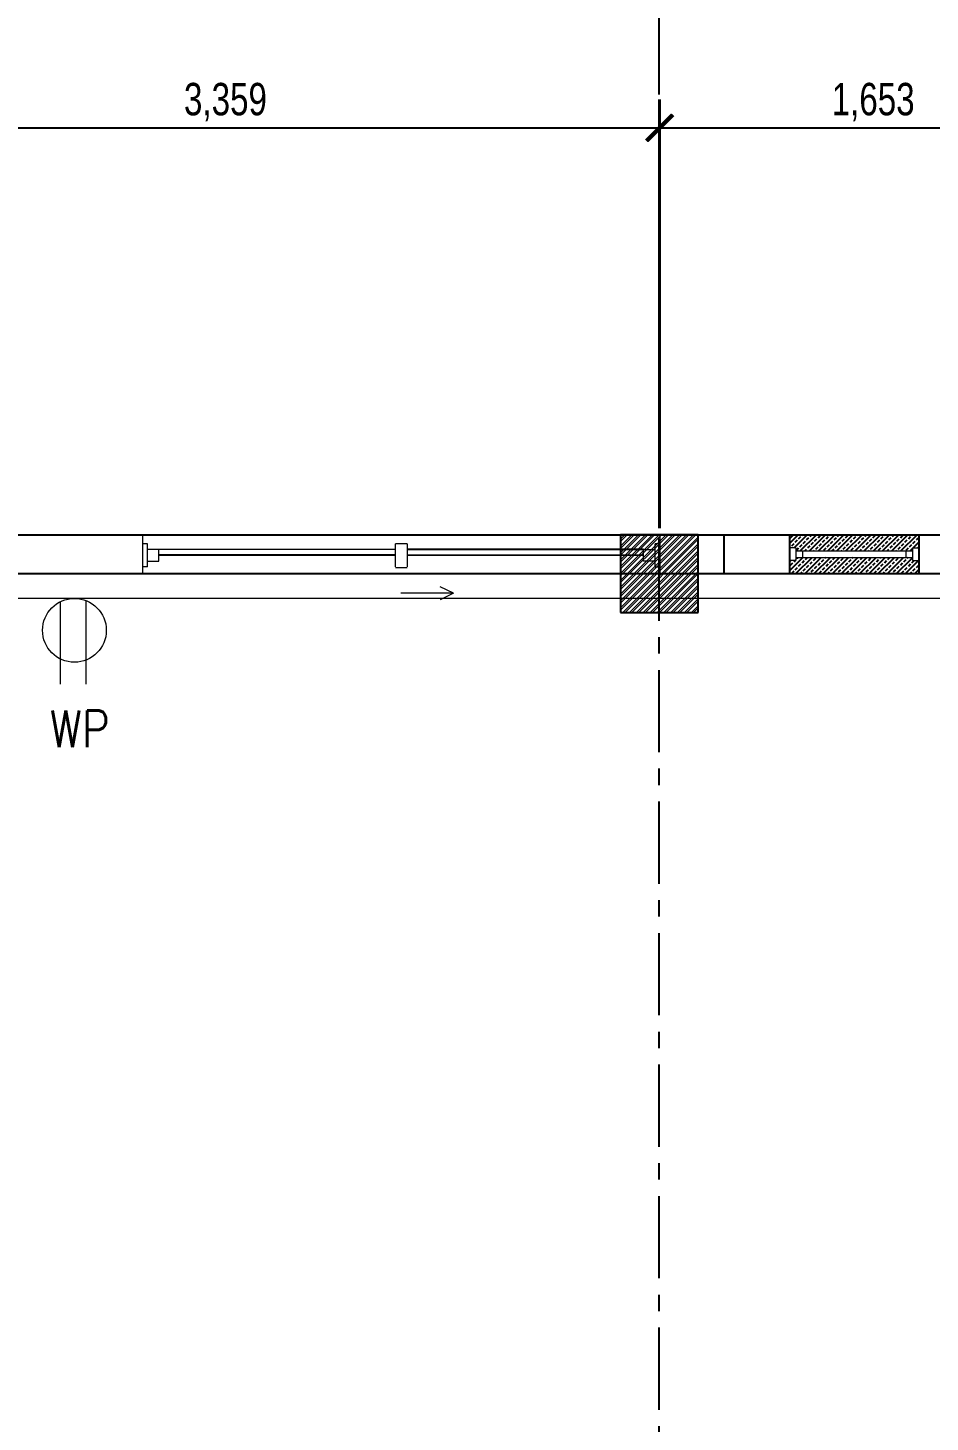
# Model space of a CAD drawing. Header units: millimetres. Extents: x -248340 to 456025, y 261499 to 1049645.
# Drawn here: x 181765 to 185253, y 391825 to 397210 of the extents above; entities that cross this region are included whole.
import ezdxf
from ezdxf.enums import TextEntityAlignment as Align

# ---------------------------------------------------------------- set-up
doc = ezdxf.new("R2010")
doc.units = ezdxf.units.MM
doc.header["$LTSCALE"] = 8
doc.header["$MEASUREMENT"] = 0
for name, pattern in [('CENTER', [50.8, 31.75, -6.35, 6.35, -6.35]), ('CONTINOUS', [0]), ('DASHED2', [0.375, 0.25, -0.125])]:
    doc.linetypes.add(name, pattern=pattern)
doc.layers.get('0').update_dxf_attribs({"linetype": 'CONTINUOUS'})
for name, color, linetype, lineweight in [('A-ANNO-DIMS', 211, 'CONTINUOUS', 9), ('A-GLAZ', 151, 'CONTINUOUS', 18), ('DIM', 2, 'CONTINUOUS', 25)]:
    doc.layers.add(name, color=color, linetype=linetype, lineweight=lineweight)
doc.layers.add('ar_grid', color=10, linetype='CENTER')
doc.layers.add('ar_wall', color=7, linetype='CONTINOUS')
doc.styles.add('EN-SCL-DIM', font='swisscl.ttf')
doc.styles.add('ROMANS', font='ROMANS', dxfattribs={"width": 0.8, "bigfont": 'BIGFONT'})

# ---------------------------------------------------------------- blocks, each defined once
blk = doc.blocks.new('_ArchTick')
at = {"color": 0, "linetype": 'ByBlock', "const_width": 0.15}
blk.add_lwpolyline([(-0.5, -0.5), (0.5, 0.5)], dxfattribs=at)
blk = doc.blocks.new('SSS')
at = {"layer": 'A-ANNO-DIMS', "ltscale": 1.25, "true_color": 0x939598}
h = blk.add_hatch(dxfattribs=at)
h.set_pattern_fill('ANSI32', color=252, scale=50)
h.set_pattern_definition([(45, (91192.063, 246713.806), (-13.2582521, 13.2582521), []), (45, (91200.902, 246713.806), (-13.2582521, 13.2582521), [])])
h.paths.add_polyline_path([(141712.2, -103570.6), (142012.2, -103570.6), (142012.2, -103270.6), (141712.2, -103270.6)])
at = {"color": 252, "ltscale": 1.25, "true_color": 0x939598}
for p, q in [((133324.4, -103270.6), (146515.4, -103270.6)), ((138359, -103270.6), (144915.4, -103270.6)), ((142012.2, -103270.6), (141712.2, -103270.6)), ((141712.2, -103270.6), (141712.2, -103570.6)), ((142012.2, -103570.6), (142012.2, -103270.6)), ((142112.2, -103270.6), (142112.2, -103420.6)), ((138509, -103420.6), (144765.4, -103420.6)), ((141712.2, -103570.6), (142012.2, -103570.6))]:
    blk.add_line(p, q, dxfattribs=at)
at = {"color": 252, "linetype": 'Continuous', "ltscale": 1.25, "true_color": 0x939598}
for p, q in [((142365.4, -103304), (142398.8, -103270.6)), ((142369.8, -103282), (142378.6, -103273.1)), ((142384.1, -103320.6), (142434.1, -103270.6)), ((142400.7, -103286.4), (142409.6, -103277.5)), ((142407, -103333.1), (142469.5, -103270.6)), ((142414, -103273.1), (142416.5, -103270.6)), ((142431.7, -103290.8), (142440.5, -103282)), ((142442.4, -103333.1), (142504.9, -103270.6)), ((142444.9, -103277.5), (142451.8, -103270.6)), ((142462.6, -103295.2), (142471.4, -103286.4)), ((142475.9, -103282), (142484.7, -103273.1)), ((142477.7, -103333.1), (142540.2, -103270.6)), ((142506.8, -103286.4), (142515.6, -103277.5)), ((142513.1, -103333.1), (142575.6, -103270.6)), ((142520.1, -103273.1), (142522.5, -103270.6)), ((142537.7, -103290.8), (142546.6, -103282)), ((142548.4, -103333.1), (142610.9, -103270.6)), ((142551, -103277.5), (142557.9, -103270.6)), ((142568.7, -103295.2), (142577.5, -103286.4)), ((142581.9, -103282), (142590.8, -103273.1)), ((142583.8, -103333.1), (142646.3, -103270.6)), ((142612.9, -103286.4), (142621.7, -103277.5)), ((142619.1, -103333.1), (142681.6, -103270.6)), ((142626.1, -103273.1), (142628.6, -103270.6)), ((142643.8, -103290.8), (142652.6, -103282)), ((142654.5, -103333.1), (142717, -103270.6)), ((142657.1, -103277.5), (142664, -103270.6)), ((142674.7, -103295.2), (142683.6, -103286.4)), ((142688, -103282), (142696.8, -103273.1)), ((142689.8, -103333.1), (142752.3, -103270.6)), ((142718.9, -103286.4), (142727.8, -103277.5)), ((142725.2, -103333.1), (142787.7, -103270.6)), ((142732.2, -103273.1), (142734.7, -103270.6)), ((142749.9, -103290.8), (142758.7, -103282)), ((142760.5, -103333.1), (142823, -103270.6)), ((142763.1, -103277.5), (142770, -103270.6)), ((142780.8, -103295.2), (142789.6, -103286.4)), ((142794.1, -103282), (142802.9, -103273.1)), ((142795.9, -103333.1), (142858.4, -103270.6)), ((142825, -103286.4), (142833.8, -103277.5)), ((142838.3, -103273.1), (142840.7, -103270.6)), ((142855.9, -103290.8), (142864.8, -103282)), ((142366.5, -103320.6), (142369.8, -103317.3)), ((142374.2, -103312.9), (142383.1, -103304.1)), ((142387.5, -103299.6), (142396.3, -103290.8)), ((142392.9, -103329.6), (142400.7, -103321.7)), ((142405.1, -103317.3), (142414, -103308.5)), ((142418.4, -103304.1), (142427.2, -103295.2)), ((142424.7, -103333.1), (142431.7, -103326.1)), ((142436.1, -103321.7), (142444.9, -103312.9)), ((142449.3, -103308.5), (142458.2, -103299.6)), ((142460, -103333.1), (142462.6, -103330.6)), ((142467, -103326.1), (142475.9, -103317.3)), ((142480.3, -103312.9), (142489.1, -103304.1)), ((142493.5, -103299.6), (142502.4, -103290.8)), ((142498, -103330.6), (142506.8, -103321.7)), ((142511.2, -103317.3), (142520.1, -103308.5)), ((142524.5, -103304.1), (142533.3, -103295.2)), ((142530.7, -103333.1), (142537.7, -103326.1)), ((142542.2, -103321.7), (142551, -103312.9)), ((142555.4, -103308.5), (142564.2, -103299.6)), ((142566.1, -103333.1), (142568.7, -103330.6)), ((142573.1, -103326.1), (142581.9, -103317.3)), ((142586.3, -103312.9), (142595.2, -103304.1)), ((142599.6, -103299.6), (142608.4, -103290.8)), ((142604, -103330.6), (142612.9, -103321.7)), ((142617.3, -103317.3), (142626.1, -103308.5)), ((142630.5, -103304.1), (142639.4, -103295.2)), ((142636.8, -103333.1), (142643.8, -103326.1)), ((142648.2, -103321.7), (142657.1, -103312.9)), ((142661.5, -103308.5), (142670.3, -103299.6)), ((142672.2, -103333.1), (142674.7, -103330.6)), ((142679.2, -103326.1), (142688, -103317.3)), ((142692.4, -103312.9), (142701.3, -103304.1)), ((142705.7, -103299.6), (142714.5, -103290.8)), ((142710.1, -103330.6), (142718.9, -103321.7)), ((142723.3, -103317.3), (142732.2, -103308.5)), ((142736.6, -103304.1), (142745.4, -103295.2)), ((142742.9, -103333.1), (142749.9, -103326.1)), ((142754.3, -103321.7), (142763.1, -103312.9)), ((142767.5, -103308.5), (142776.4, -103299.6)), ((142778.2, -103333.1), (142780.8, -103330.6)), ((142785.2, -103326.1), (142794.1, -103317.3)), ((142798.5, -103312.9), (142807.3, -103304.1)), ((142811.7, -103299.6), (142820.6, -103290.8)), ((142816.2, -103330.6), (142825, -103321.7)), ((142829.4, -103317.3), (142838.3, -103308.5)), ((142831.3, -103333.1), (142840.4, -103324)), ((142842.7, -103304.1), (142851.5, -103295.2)), ((142843.8, -103320.6), (142865.4, -103299)), ((142861.4, -103320.6), (142865.4, -103316.7)), ((142365.4, -103410.1), (142417.4, -103358.1)), ((142365.4, -103374.7), (142369.5, -103370.6)), ((142369.8, -103388), (142378.6, -103379.2)), ((142383.1, -103374.8), (142387.2, -103370.6)), ((142390.2, -103420.6), (142452.7, -103358.1)), ((142390.4, -103367.4), (142391.9, -103365.9)), ((142396.3, -103361.5), (142399.7, -103358.1)), ((142400.7, -103392.4), (142409.6, -103383.6)), ((142414, -103379.2), (142422.8, -103370.3)), ((142425.6, -103420.6), (142488.1, -103358.1)), ((142427.2, -103365.9), (142435, -103358.1)), ((142431.7, -103396.9), (142440.5, -103388)), ((142444.9, -103383.6), (142453.8, -103374.8)), ((142458.2, -103370.3), (142467, -103361.5)), ((142460.9, -103420.6), (142523.4, -103358.1)), ((142462.6, -103401.3), (142471.4, -103392.4)), ((142475.9, -103388), (142484.7, -103379.2)), ((142489.1, -103374.8), (142498, -103365.9)), ((142496.3, -103420.6), (142558.8, -103358.1)), ((142502.4, -103361.5), (142505.7, -103358.1)), ((142506.8, -103392.4), (142515.6, -103383.6)), ((142520.1, -103379.2), (142528.9, -103370.3)), ((142531.6, -103420.6), (142594.1, -103358.1)), ((142533.3, -103365.9), (142541.1, -103358.1)), ((142537.7, -103396.9), (142546.6, -103388)), ((142551, -103383.6), (142559.8, -103374.8)), ((142564.2, -103370.3), (142573.1, -103361.5)), ((142567, -103420.6), (142629.5, -103358.1)), ((142568.7, -103401.3), (142577.5, -103392.4)), ((142581.9, -103388), (142590.8, -103379.2)), ((142595.2, -103374.8), (142604, -103365.9)), ((142602.3, -103420.6), (142664.8, -103358.1)), ((142608.4, -103361.5), (142611.8, -103358.1)), ((142612.9, -103392.4), (142621.7, -103383.6)), ((142626.1, -103379.2), (142635, -103370.3)), ((142637.7, -103420.6), (142700.2, -103358.1)), ((142639.4, -103365.9), (142647.2, -103358.1)), ((142643.8, -103396.9), (142652.6, -103388)), ((142657.1, -103383.6), (142665.9, -103374.8)), ((142670.3, -103370.3), (142679.2, -103361.5)), ((142673, -103420.6), (142735.5, -103358.1)), ((142674.7, -103401.3), (142683.6, -103392.4)), ((142688, -103388), (142696.8, -103379.2)), ((142701.3, -103374.8), (142710.1, -103365.9)), ((142708.4, -103420.6), (142770.9, -103358.1)), ((142714.5, -103361.5), (142717.9, -103358.1)), ((142718.9, -103392.4), (142727.8, -103383.6)), ((142732.2, -103379.2), (142741, -103370.3)), ((142743.8, -103420.6), (142806.3, -103358.1)), ((142745.4, -103365.9), (142753.2, -103358.1)), ((142749.9, -103396.9), (142758.7, -103388)), ((142763.1, -103383.6), (142772, -103374.8)), ((142776.4, -103370.3), (142785.2, -103361.5)), ((142779.1, -103420.6), (142837.9, -103361.8)), ((142780.8, -103401.3), (142789.6, -103392.4)), ((142794.1, -103388), (142802.9, -103379.2)), ((142807.3, -103374.8), (142816.2, -103365.9)), ((142814.5, -103420.6), (142864.5, -103370.6)), ((142820.6, -103361.5), (142823.9, -103358.1)), ((142825, -103392.4), (142833.8, -103383.6)), ((142838.3, -103379.2), (142846.8, -103370.6)), ((142855.9, -103396.9), (142864.8, -103388)), ((142374.2, -103419), (142383.1, -103410.1)), ((142387.5, -103405.7), (142396.3, -103396.9)), ((142407.9, -103420.6), (142414, -103414.5)), ((142418.4, -103410.1), (142427.2, -103401.3)), ((142443.2, -103420.6), (142444.9, -103419)), ((142449.3, -103414.5), (142458.2, -103405.7)), ((142480.3, -103419), (142489.1, -103410.1)), ((142493.5, -103405.7), (142502.4, -103396.9)), ((142514, -103420.6), (142520.1, -103414.5)), ((142524.5, -103410.1), (142533.3, -103401.3)), ((142549.3, -103420.6), (142551, -103419)), ((142555.4, -103414.5), (142564.2, -103405.7)), ((142586.3, -103419), (142595.2, -103410.1)), ((142599.6, -103405.7), (142608.4, -103396.9)), ((142620, -103420.6), (142626.1, -103414.5)), ((142630.5, -103410.1), (142639.4, -103401.3)), ((142655.4, -103420.6), (142657.1, -103419)), ((142661.5, -103414.5), (142670.3, -103405.7)), ((142692.4, -103419), (142701.3, -103410.1)), ((142705.7, -103405.7), (142714.5, -103396.9)), ((142726.1, -103420.6), (142732.2, -103414.5)), ((142736.6, -103410.1), (142745.4, -103401.3)), ((142761.4, -103420.6), (142763.1, -103419)), ((142767.5, -103414.5), (142776.4, -103405.7)), ((142798.5, -103419), (142807.3, -103410.1)), ((142811.7, -103405.7), (142820.6, -103396.9)), ((142832.1, -103420.6), (142838.3, -103414.5)), ((142842.7, -103410.1), (142851.5, -103401.3)), ((142849.8, -103420.6), (142865.4, -103405.1))]:
    blk.add_line(p, q, dxfattribs=at)
at = {"layer": 'A-ANNO-DIMS', "color": 252, "ltscale": 1.25, "true_color": 0x939598}
blk.add_lwpolyline([(141712.2, -103570.6), (142012.2, -103570.6), (142012.2, -103270.6), (141712.2, -103270.6)], close=True, dxfattribs=at)
at = {"layer": 'A-GLAZ', "color": 252, "true_color": 0x939598}
for p, q in [((141865.2, -103270.6), (139865.2, -103270.6)), ((140843, -103327.9), (139884.2, -103327.8)), ((142365.4, -103295.6), (142365.4, -103395.6)), ((142390.4, -103320.6), (142365.4, -103320.6)), ((142390.4, -103320.6), (142390.4, -103370.6)), ((142390.4, -103327.6), (142392.9, -103327.6)), ((142390.4, -103333.1), (142840.4, -103333.1)), ((142392.9, -103327.6), (142392.9, -103330.7)), ((142392.9, -103330.7), (142395.9, -103330.7)), ((142395.9, -103330.7), (142395.9, -103333.1)), ((142837.9, -103330.7), (142834.9, -103330.7)), ((142834.9, -103330.7), (142834.9, -103333.1)), ((142840.4, -103327.6), (142837.9, -103327.6)), ((142837.9, -103327.6), (142837.9, -103330.7)), ((142840.4, -103320.6), (142840.4, -103370.6)), ((142840.4, -103320.6), (142865.4, -103320.6)), ((142865.4, -103395.6), (142865.4, -103295.6)), ((142865.4, -103295.6), (142865.4, -103395.6)), ((142390.4, -103370.6), (142365.4, -103370.6)), ((142390.4, -103358.1), (142840.4, -103358.1)), ((142390.4, -103363.7), (142392.9, -103363.7)), ((142392.9, -103363.7), (142392.9, -103360.6)), ((142392.9, -103360.6), (142395.9, -103360.6)), ((142395.9, -103360.6), (142395.9, -103358.1)), ((142834.9, -103360.6), (142834.9, -103358.1)), ((142837.9, -103360.6), (142834.9, -103360.6)), ((142837.9, -103363.7), (142837.9, -103360.6)), ((142840.4, -103363.7), (142837.9, -103363.7)), ((142840.4, -103370.6), (142865.4, -103370.6)), ((139865.2, -103420.6), (141865.2, -103420.6)), ((141243, -103420.6), (140684.2, -103420.6)), ((141801.7, -103420.6), (141287.4, -103420.6)), ((141066.8, -103496.8), (140863.6, -103496.8)), ((141066.8, -103496.8), (141016, -103471.4)), ((141066.8, -103496.8), (141016, -103522.2))]:
    blk.add_line(p, q, dxfattribs=at)
at = {"layer": 'A-GLAZ', "color": 252, "lineweight": 18, "true_color": 0x939598}
for p, q in [((139865.2, -103270.6), (139865.2, -103420.6)), ((141865.2, -103420.6), (141865.2, -103270.6)), ((139884.2, -103305.6), (139865.2, -103305.6)), ((139865.2, -103327.9), (139865.2, -103327.9)), ((139884.2, -103394.5), (139884.2, -103305.6)), ((139928.7, -103327.9), (139884.2, -103327.9)), ((139928.7, -103372.3), (139928.7, -103327.9)), ((140887.4, -103305.7), (140843, -103305.7)), ((140843, -103394.6), (140843, -103305.7)), ((140887.4, -103305.7), (140887.4, -103394.6)), ((141801.7, -103328), (141846.1, -103328)), ((141801.7, -103372.4), (141801.7, -103328)), ((141865.2, -103305.7), (141846.1, -103305.7)), ((141846.1, -103394.6), (141846.1, -103305.7)), ((139884.2, -103394.5), (139865.2, -103394.5)), ((139884.2, -103372.3), (139928.7, -103372.3)), ((141846.1, -103372.4), (141801.7, -103372.4)), ((141846.1, -103394.6), (141865.2, -103394.6)), ((140843, -103397.3), (140887.4, -103397.3)), ((141287.4, -103420.6), (141243, -103420.6)), ((141865.2, -103420.6), (141801.7, -103420.6))]:
    blk.add_line(p, q, dxfattribs=at)
at = {"layer": 'A-GLAZ', "color": 252, "lineweight": 25, "true_color": 0x939598}
for p, q in [((141801.7, -103328), (140887.4, -103327.9)), ((140843, -103350.1), (139928.7, -103350.1)), ((141801.7, -103350.2), (140887.4, -103350.1))]:
    blk.add_line(p, q, dxfattribs=at)
at = {"layer": 'A-GLAZ', "color": 252, "linetype": 'Continuous', "true_color": 0x939598}
blk.add_line((141179.6, -103327.9), (141180.7, -103326.8), dxfattribs=at)
at = {"layer": 'A-GLAZ', "color": 252, "linetype": 'DASHED2', "true_color": 0x939598}
for p, q in [((142415.4, -103333.1), (142415.4, -103358.1)), ((142815.4, -103333.1), (142815.4, -103358.1))]:
    blk.add_line(p, q, dxfattribs=at)
at = {"layer": 'ar_grid', "color": 252, "ltscale": 1.25, "true_color": 0x939598}
blk.add_line((141862.2, -114270.6), (141862.2, -94932.4), dxfattribs=at)
at = {"layer": 'ar_wall', "color": 252, "ltscale": 1.25, "true_color": 0x939598}
for p, q in [((142365.4, -103270.6), (142365.4, -103420.6)), ((142865.4, -103270.6), (142865.4, -103420.6))]:
    blk.add_line(p, q, dxfattribs=at)
at = {"layer": 'DIM', "color": 252, "ltscale": 1.25, "true_color": 0x939598}
for p, q in [((141862.2, -103245.6), (141862.2, -101589)), ((141865.2, -103245.6), (141865.2, -101589)), ((138396, -101699), (141975.2, -101699)), ((141752.2, -101699), (143625.4, -101699))]:
    blk.add_line(p, q, dxfattribs=at)
at = {"layer": 'DIM', "color": 252, "ltscale": 1.25, "true_color": 0x939598, "xscale": 100, "yscale": 100, "zscale": 100, "rotation": 180}
blk.add_blockref('_ArchTick', (141862.2, -101699), dxfattribs=at)
at = {"layer": 'DIM', "color": 252, "ltscale": 1.25, "true_color": 0x939598, "xscale": 100, "yscale": 100, "zscale": 100}
blk.add_blockref('_ArchTick', (141865.2, -101699), dxfattribs=at)
at = {"layer": 'DIM', "color": 252, "ltscale": 1.25, "true_color": 0x939598, "char_height": 125, "attachment_point": 5, "style": 'EN-SCL-DIM'}
for s, insert in [('\\A1;3,359', (140185.6, -101599.6)), ('\\A1;1,653', (142688.8, -101599.6))]:
    blk.add_mtext(s, dxfattribs=dict(at, insert=insert))

msp = doc.modelspace()

# ---------------------------------------------------------------- linework, layer by layer
at = {"layer": 'A-ANNO-DIMS', "color": 3, "ltscale": 1.25}
msp.add_line((186277.743, 395006.771), (180946.141, 395006.771), dxfattribs=at)
at = {"layer": 'A-ANNO-DIMS', "color": 2, "ltscale": 1.25}
for p, q in [((181891.207, 394675.733), (181891.207, 394994.262)), ((181990.467, 394675.733), (181990.467, 394998.204))]:
    msp.add_line(p, q, dxfattribs=at)
msp.add_circle((181945.314, 394883.497), 123.274, dxfattribs=at)

# ---------------------------------------------------------------- block references
at = {"color": 1, "lineweight": 30}
msp.add_blockref('SSS', (42343.462, 498523.339), dxfattribs=at)

# ---------------------------------------------------------------- texts
at = {"layer": 'A-ANNO-DIMS', "color": 2, "ltscale": 1.25, "style": 'ROMANS', "width": 0.85}
msp.add_text('WP', height=140.7594, dxfattribs=at).set_placement((181966.123, 394503.086), align=Align.MIDDLE)

doc.saveas('drawing.dxf')
